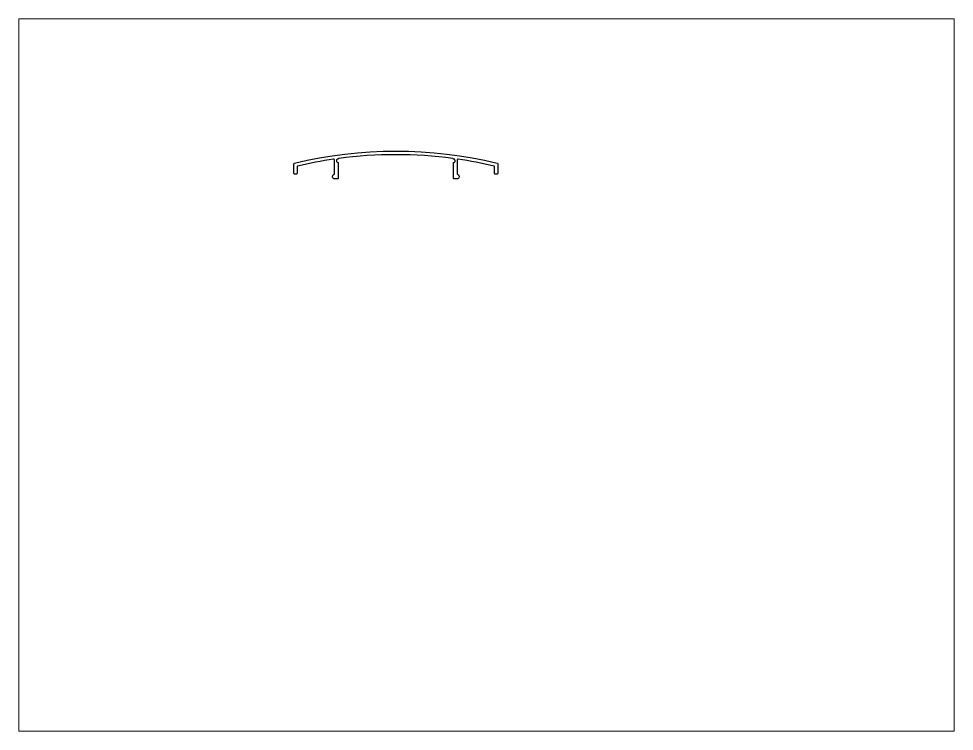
# Paper-space layout 'Layout1' of a CAD drawing. Extents: x 27 to 240, y 20 to 183.
# The model-space entities are those that its viewports show. They can reach past a viewport. Long polylines and large blocks are cut down to what shows.
import ezdxf

# ---------------------------------------------------------------- set-up
doc = ezdxf.new("R2010")
doc.units = 0
doc.header["$LTSCALE"] = 15
doc.layers.get('0').update_dxf_attribs({"linetype": 'CONTINUOUS'})

msp = doc.modelspace()

# ---------------------------------------------------------------- linework, layer by layer
at = {"ltscale": 0.05}
msp.add_lwpolyline([(178.42, 213.36, 0.302776), (178.61, 213.08, -0.819804), (178.22, 211.16), (177.22, 211.16, -0.414214), (176.92, 211.46), (176.92, 217.96, 1.005269), (176.91, 219.36, 0.313665), (176.66, 219.59, 0.066641), (129.58, 219.59, 0.313665), (129.33, 219.36, 1.005269), (129.32, 217.96), (129.32, 211.46, -0.414214), (129.02, 211.16), (128.02, 211.16, -0.819804), (127.64, 213.08, 0.302776), (127.82, 213.36), (127.82, 219, 0.457368), (127.48, 219.3, 0.021275), (112.65, 216.48, 0.348303), (112.42, 216.19), (112.42, 213.46, -0.414214), (112.12, 213.16), (111.42, 213.16, -0.414214), (111.12, 213.46), (111.12, 217.42, -0.346759), (111.35, 217.72, -0.118377), (194.89, 217.72, -0.346759), (195.12, 217.42), (195.12, 213.46, -0.414214), (194.82, 213.16), (194.12, 213.16, -0.414214), (193.82, 213.46), (193.82, 216.19, 0.348303), (193.59, 216.48, 0.021275), (178.76, 219.3, 0.457368), (178.42, 219)], format="xyb", close=True, dxfattribs=at)

psp = doc.layouts.get("Layout1")

# ---------------------------------------------------------------- viewports
at = {"layer": '0', "color": 0, "linetype": 'BYBLOCK', "ltscale": 0.05}
psp.add_viewport(center=(133.35, 101.6), size=(213.36, 162.56), view_center_point=(190.51, 130.3), view_height=293.8955, dxfattribs=at)

doc.saveas('drawing.dxf')
